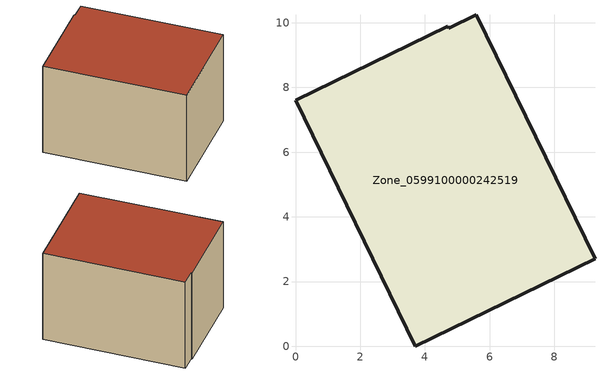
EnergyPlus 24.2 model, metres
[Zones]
Zone_0599100000242519
 floor ground (C_G): 5.59,10.25 9.26,2.71 3.7,0 0,7.6 4.71,9.89 4.74,9.84 z0
 wall outside (C_F): 3.7,0 9.26,2.71 5.59,10.25 4.74,9.84 4.71,9.89 0,7.6 3.7,0 z0:5.83
 roof outside (C_R): 9.26,2.71 5.59,10.25 4.74,9.84 4.71,9.89 0,7.6 3.7,0 z5.83
[BUILDING]
Pand.0599100000242519: North Axis=0; Terrain=City; Loads Convergence Tolerance Value=0.04; Temperature Convergence Tolerance Value=0.4; Solar Distribution=FullExterior; Maximum Number of Warmup Days=25; Minimum Number of Warmup Days=1
[Site:Location]
Rotterdam.The.Hague.AP_ZH_NLD Design_Conditions: Latitude=51.96; Longitude=4.45; Time Zone=1; Elevation=-4.5
[SITE:GROUNDTEMPERATURE:BUILDINGSURFACE]
18, 18, 18, 18, 18, 18, 18, 18, 18, 18, 18, 18
[MATERIAL] Thermal Absorptance=0.9; Solar Absorptance=0.7; Visible Absorptance=0.7
Name | Roughness | Thickness | Conductivity | Density | Specific Heat
G.TI.1946-1964 | MediumSmooth | 0.15 | 1 | 540 | 1210
F.TI.1946-1964 | Rough | 0.3 | 0.857143 | 1920 | 840
R.TI.1946-1964 | MediumRough | 0.2 | 0.277778 | 1500 | 1000
[CONSTRUCTION]
C_G: G.TI.1946-1964
C_F: F.TI.1946-1964
C_R: R.TI.1946-1964
[ZONE]
Zone_0599100000242519: Type=1; Multiplier=1; Ceiling Height=Autocalculate; Volume=Autocalculate; Floor Area=autocalculate; Part of Total Floor Area=Yes
[ZONEINFILTRATION:DESIGNFLOWRATE]
Infil_Zone_0599100000242519: Zone or ZoneList or Space or SpaceList=Zone_0599100000242519; Schedule=AlwaysOn; Design Flow Rate Calculation Method=Flow/Area; Flow Rate per Floor Area=0.003; Constant Term Coefficient=1; Temperature Term Coefficient=0; Velocity Term Coefficient=0; Velocity Squared Term Coefficient=0
[HVACTEMPLATE:ZONE:IDEALLOADSAIRSYSTEM]
Zone_0599100000242519: Maximum Heating Supply Air Temperature=50; Minimum Cooling Supply Air Temperature=13; Maximum Heating Supply Air Humidity Ratio=0.0156; Minimum Cooling Supply Air Humidity Ratio=0.0077; Heating Limit=NoLimit; Cooling Limit=NoLimit; Dehumidification Control Type=ConstantSensibleHeatRatio; Cooling Sensible Heat Ratio=0.7; Dehumidification Setpoint=60; Humidification Control Type=None; Humidification Setpoint=30; Outdoor Air Method=None; Outdoor Air Flow Rate per Person=0.00944; Outdoor Air Flow Rate per Zone Floor Area=0; Outdoor Air Flow Rate per Zone=0; Demand Controlled Ventilation Type=None; Outdoor Air Economizer Type=NoEconomizer; Heat Recovery Type=None; Sensible Heat Recovery Effectiveness=0.7; Latent Heat Recovery Effectiveness=0.65
[ZONECONTROL:THERMOSTAT]
ThermostatControl_Zone_0599100000242519: Zone or ZoneList=Zone_0599100000242519; Control Type Schedule=DualSetpointControlType; Control 1=Thermostat_Zone_0599100000242519; Temperature Difference Between Cutout And Setpoint=0
[THERMOSTATSETPOINT:DUALSETPOINT]
Thermostat_Zone_0599100000242519: Heating Setpoint Temperature Schedule=HeatingSetpoint_Zone_0599100000242519; Cooling Setpoint Temperature Schedule=CoolingSetpoint_Zone_0599100000242519
[SCHEDULE:COMPACT]
HeatingSetpoint_Zone_0599100000242519: Through: 12/31, For: AllDays, Until: 24:00, 21
CoolingSetpoint_Zone_0599100000242519: Through: 12/31, For: AllDays, Until: 24:00, 24
DualSetpointControlType: Through: 12/31, For: AllDays, Until: 24:00, 4
AlwaysOn: Through: 12/31, For: AllDays, Until: 24:00, 1
